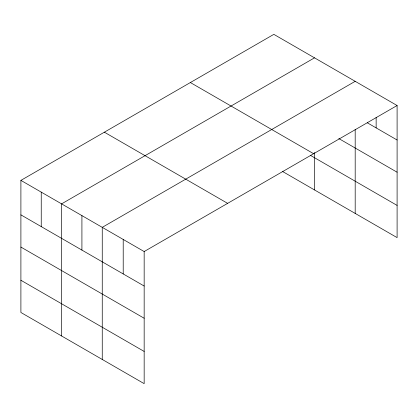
<?xml version="1.0" encoding="UTF-8"?>
<svg xmlns="http://www.w3.org/2000/svg" width="418" height="418" viewBox="0 0 418 418"><rect width="100%" height="100%" fill="white"/><g stroke="black" fill="none" stroke-linecap="round" stroke-linejoin="round"><path stroke-width="0.63" d="M20.9 180.383L144.163 251.547L144.163 383.646L20.9 312.481L20.9 180.383L273.837 34.354L397.1 105.519L397.1 237.617L282.312 171.343M314.514 57.836L61.577 203.869L61.577 335.967M355.19 81.322L102.253 227.35L102.253 359.454M144.163 251.547L397.1 105.519M367.323 122.803L397.1 139.999M338.805 138.557L397.1 172.211M190.368 82.545L313.631 153.709M310.558 155.439L397.1 205.405M104.369 132.192L227.632 203.357M20.9 214.862L144.163 286.027M20.9 247.075L144.163 318.244M20.9 280.269L144.163 351.433M376.143 117.489L376.143 127.898M355.19 129.329L355.19 213.42M314.514 152.513L314.514 189.934M123.211 239.451L123.211 273.931M81.918 215.61L81.918 250.089M41.241 192.123L41.241 226.603"/></g></svg>
